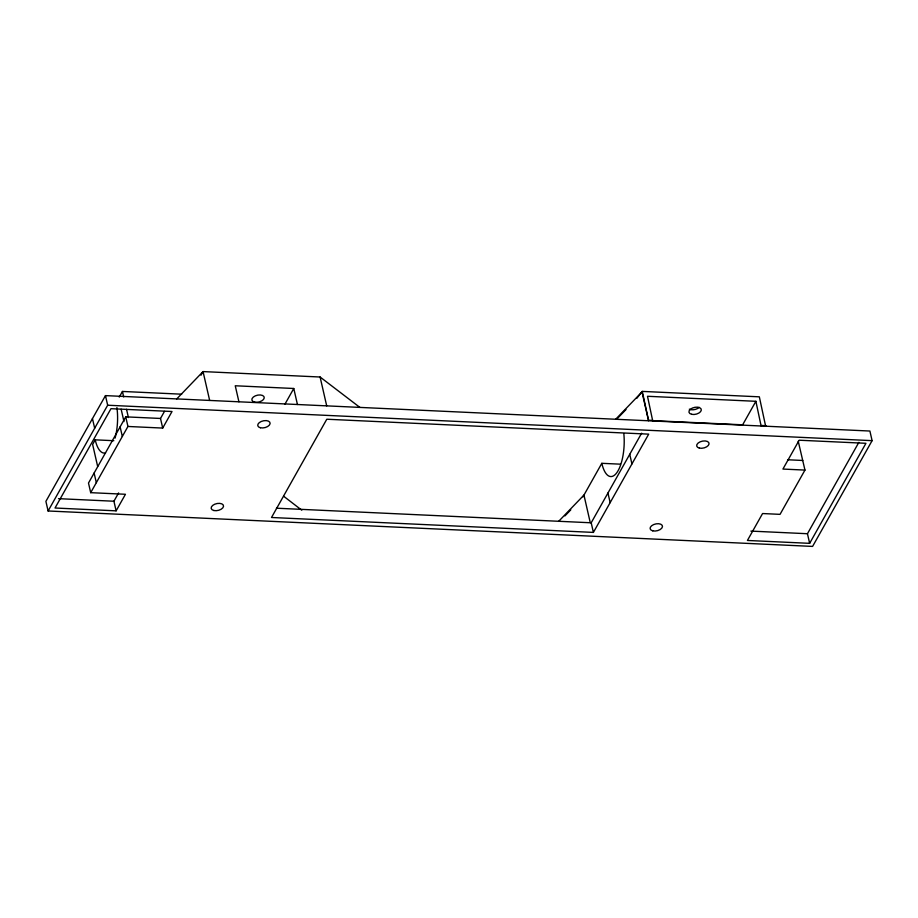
<?xml version="1.0" encoding="UTF-8"?>
<svg xmlns="http://www.w3.org/2000/svg" width="918" height="918" viewBox="0 0 918 918"><rect width="100%" height="100%" fill="white"/><g stroke="black" fill="none" stroke-linecap="round" stroke-linejoin="round"><path stroke-width="1.38" d="M92.466 418.597L45.9 501.366L48.103 510.982L812.591 546.417L872.1 440.651L869.897 431.035L105.467 395.612L92.466 418.597L94.669 428.224L48.103 510.982M113.821 440.697L95.208 439.837L92.626 444.438L97.652 466.413M119.26 397.092L122.438 391.447L181.649 394.189M164.494 411.356L160.501 418.459L125.743 416.852L88.495 483.04L90.698 492.668L125.445 494.274L116.127 510.844L55.023 508.01L110.963 408.682L172.022 411.505L162.704 428.075L127.946 426.468L90.698 492.668M116.127 510.844L113.924 501.228L118.583 492.943M201.008 375.221L203.05 371.583L320.095 377.011L359.879 407.408M284.924 404.207L293.771 388.486L235.249 385.767L238.921 401.797M582.976 496.822L601.818 463.315L620.442 464.175M765.646 426.204L759.335 396.828L642.279 391.401L636.725 398.401M593.395 532.406L648.693 434.145L326.797 419.228L271.51 517.488L593.395 532.406L591.203 522.79L641.602 433.216M642.279 391.401L648.601 420.788L641.992 391.929L615.68 419.262M652.732 420.972L647.5 396.278L755.881 401.304L761.125 425.998M755.881 401.304L742.651 424.816L652.801 420.651M804.96 470.085L780.048 514.355L762.571 513.541L747.424 540.461L809.653 543.341L865.938 443.302L799.165 440.215L782.928 469.064L804.96 470.085L798.247 441.26M809.653 543.341L807.45 533.725L858.869 442.338M94.669 428.224L107.67 405.228L105.467 395.612M176.738 398.917L203.05 371.583L209.66 400.443M617.24 418.642L626.007 409.531M558.614 521.39L583.951 495.077L590.24 522.56M564.937 515.905L570.789 509.834M802.757 460.469L787.575 459.769M648.888 420.26L653.031 420.455M761.424 425.47L765.945 425.688M107.67 405.228L872.1 440.651M276.456 508.205L591.203 522.79M58.5 498.658L113.924 501.228M750.878 531.097L807.45 533.725M283.719 496.294L301.781 510.19M629.737 454.307L631.94 463.923M607.945 493.023L610.149 502.639M320.095 377.011L326.705 405.871M293.771 388.486L297.443 404.505M160.501 418.459L162.704 428.075M122.438 391.447L123.7 396.943M126.535 409.302L128.417 417.552M125.743 416.852L127.946 426.468M121.142 409.221L123.976 421.58M120.12 426.847L122.323 436.463M94.118 473.057L96.321 482.673M623.827 433.606A31.786 11.9 -87.3 0 1 616.735 472.804A31.786 11.9 -87.3 0 1 601.818 463.315M116.907 407.592A31.786 11.9 -87.3 0 1 115.071 438.093M105.536 452.93A31.786 11.9 -87.3 0 1 95.208 439.837M699.16 407.351A6.323 3.5 -12.9 0 1 689.326 409.187M691.61 414.305A6.323 3.5 -12.9 0 0 701.306 410.128A6.323 3.5 -12.9 0 0 692.447 408.028A6.323 3.5 -12.9 0 0 691.61 414.305M254.527 402.107A6.323 3.5 -12.9 0 0 264.235 397.93A6.323 3.5 -12.9 0 0 255.365 395.83A6.323 3.5 -12.9 0 0 254.527 402.107M260.402 427.754A6.323 3.5 -12.9 0 0 270.11 423.577A6.323 3.5 -12.9 0 0 261.24 421.477A6.323 3.5 -12.9 0 0 260.402 427.754M699.344 448.087A6.323 3.5 -12.9 0 0 709.052 443.922A6.323 3.5 -12.9 0 0 700.182 441.81A6.323 3.5 -12.9 0 0 699.344 448.087M652.778 530.856A6.323 3.5 -12.9 0 0 662.475 526.68A6.323 3.5 -12.9 0 0 653.616 524.58A6.323 3.5 -12.9 0 0 652.778 530.856M213.837 510.511A6.323 3.5 -12.9 0 0 223.533 506.346A6.323 3.5 -12.9 0 0 214.674 504.234A6.323 3.5 -12.9 0 0 213.837 510.511"/></g></svg>
